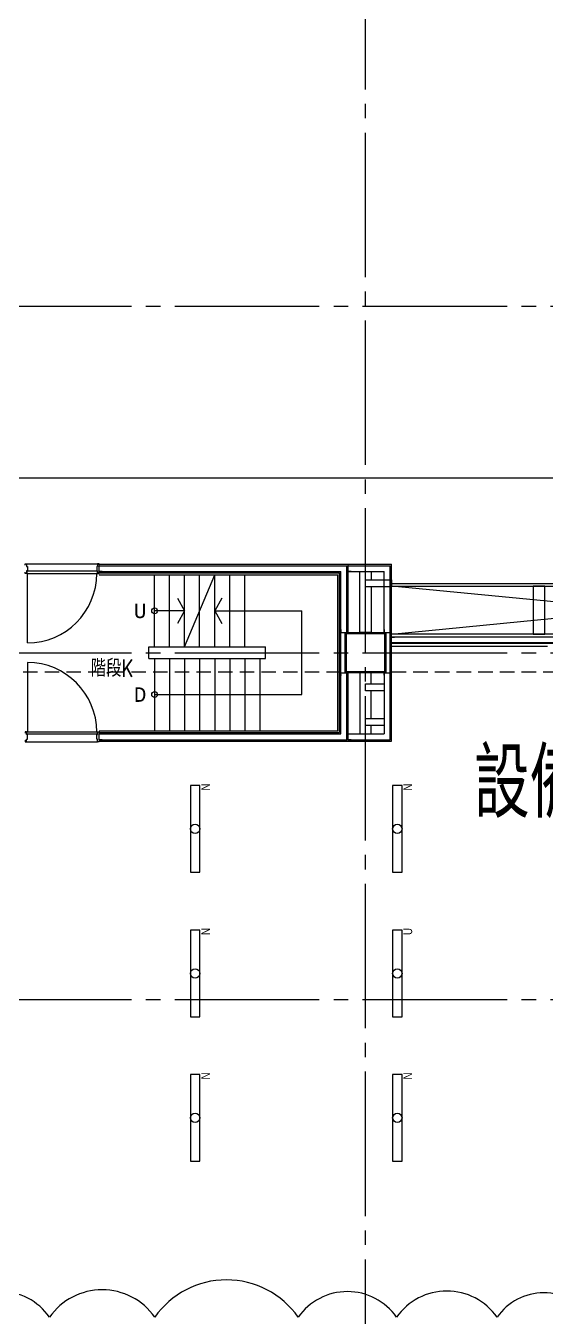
# Model space of a CAD drawing. Header units: millimetres. Extents: x -48783 to 40488, y 6477 to 32964.
# Drawn here: x 16512 to 17412, y 14000 to 16235 of the extents above; entities that cross this region are included whole.
import ezdxf
from ezdxf.enums import TextEntityAlignment as Align

# ---------------------------------------------------------------- set-up
doc = ezdxf.new("R2010")
doc.units = ezdxf.units.MM
doc.header["$LTSCALE"] = 100
doc.linetypes.add('X-N-FAB-L20$0$COL-CEN-LIN', pattern=[3.25, 2.5, -0.25, 0.25, -0.25])
doc.linetypes.add('X-N-FAB-L20$0$HIDDEN', pattern=[0.375, 0.25, -0.125])
for name, color, linetype in [('0-XREF', 7, 'Continuous'), ('188K-SM-06-F1-L20-ELEC-LIGHT-Y2257103$0$E-LIGHT(W)-N', 8, 'Continuous'), ('188K-SM-06-F1-L20-ELEC-LIGHT-Y2257103$0$E-LIGHT(W)-U XLPE', 8, 'Continuous'), ('X-N-FAB-L20$0$08', 8, 'Continuous'), ('X-N-FAB-L20$0$200K新增範圍', 8, 'Continuous'), ('X-N-FAB-L20$0$A-WALL-IN', 8, 'Continuous'), ('X-N-FAB-L20$0$BLOCK', 8, 'Continuous'), ('X-N-FAB-L20$0$CCL', 8, 'X-N-FAB-L20$0$COL-CEN-LIN'), ('X-N-FAB-L20$0$COL-S', 8, 'Continuous'), ('X-N-FAB-L20$0$DOOR', 8, 'Continuous'), ('X-N-FAB-L20$0$TXT-CODE', 8, 'Continuous'), ('X-N-FAB-L20$0$TXT-CODE-雲', 8, 'Continuous'), ('X-N-FAB-L20$0$WALL-P', 8, 'Continuous')]:
    doc.layers.add(name, color=color, linetype=linetype)
doc.styles.add('188K-SM-06-F1-L20-ELEC-LIGHT-Y2257103$0$Standard', font='arial.ttf')
doc.styles.add('X-N-FAB-L20$0$ATS', font='monotxt', dxfattribs={"bigfont": 'BIGFONT'})
doc.styles.add('X-N-FAB-L20$0$CHINA', font='simplex.shx', dxfattribs={"width": 0.75, "bigfont": 'chineset.shx'})
doc.styles.add('X-N-FAB-L20$0$ROMS', font='ROMANS.shx', dxfattribs={"bigfont": 'bigfont.shx'})

# ---------------------------------------------------------------- blocks, each defined once
blk = doc.blocks.new('*U80')
at = {"ltscale": 600}
blk.add_lwpolyline([(75, 8.1), (-75, 8.1), (-75, -8.1), (75, -8.1)], close=True, dxfattribs=at)
blk.add_circle((0, 0), 8.1, dxfattribs=at)
at = {"style": '188K-SM-06-F1-L20-ELEC-LIGHT-Y2257103$0$Standard', "width": 0.8}
blk.add_text('N', height=15, rotation=360, dxfattribs=at).set_placement((78.5, -18.1), align=Align.MIDDLE_RIGHT)
blk = doc.blocks.new('*U81')
at = {"ltscale": 600}
blk.add_lwpolyline([(-75, -8.1), (75, -8.1), (75, 8.1), (-75, 8.1)], close=True, dxfattribs=at)
blk.add_circle((0, 0), 8.1, dxfattribs=at)
at = {"style": '188K-SM-06-F1-L20-ELEC-LIGHT-Y2257103$0$Standard', "width": 0.8}
blk.add_text('U', height=15, rotation=360, dxfattribs=at).set_placement((78.5, -18.1), align=Align.MIDDLE_RIGHT)
blk = doc.blocks.new('188K-SM-06-F1-L20-ELEC-LIGHT-Y2257103')
at = {"layer": '188K-SM-06-F1-L20-ELEC-LIGHT-Y2257103$0$E-LIGHT(W)-N', "rotation": 90}
for p in [(16805, 14845), (17155, 14845), (16805, 14595), (16805, 14345), (17155, 14345)]:
    blk.add_blockref('*U80', p, dxfattribs=at)
at = {"layer": '188K-SM-06-F1-L20-ELEC-LIGHT-Y2257103$0$E-LIGHT(W)-U XLPE', "rotation": 90}
blk.add_blockref('*U81', (17155, 14595), dxfattribs=at)
blk = doc.blocks.new('X-N-FAB-L20$0$A$Cc7bb84f0')
at = {"layer": 'X-N-FAB-L20$0$COL-S'}
for points in [[(0, 70), (70, 70), (70, 0), (0, 0)], [(2, 68), (68, 68), (68, 2), (2, 2)]]:
    blk.add_lwpolyline(points, close=True, dxfattribs=at)
blk = doc.blocks.new('X-N-FAB-L20$0$A$C20c95bda')
at = {"layer": 'X-N-FAB-L20$0$CCL'}
for p, q in [((18120, 0), (18120, 9160)), ((240, 5150), (28330, 5150)), ((240, 4550), (28330, 4550)), ((240, 3950), (28330, 3950))]:
    blk.add_line(p, q, dxfattribs=at)
at = {"layer": 'X-N-FAB-L20$0$200K新增範圍'}
blk.add_blockref('X-N-FAB-L20$0$A$Cc7bb84f0', (18085, 4515), dxfattribs=at)
blk = doc.blocks.new('X-N-FAB-L20$0$A$C1d07c4d4')
for centre in [(17452.4, 4597.5), (17452.4, 4452.5)]:
    blk.add_circle(centre, 5)
at = {"layer": 'X-N-FAB-L20$0$08'}
for p, q in [((17452.4, 4535), (17452.4, 4660)), ((17478.4, 4535), (17478.4, 4660)), ((17504.4, 4535), (17556.4, 4660)), ((17504.4, 4535), (17504.4, 4660)), ((17530.4, 4535), (17530.4, 4660)), ((17556.4, 4535), (17556.4, 4660)), ((17582.4, 4535), (17582.4, 4660)), ((17608.4, 4535), (17608.4, 4660)), ((17862.4, 4645), (21477.4, 4645)), ((17862.4, 4557), (18707.4, 4640)), ((18702.4, 4560), (17862.4, 4640)), ((17862.4, 4640), (21472.4, 4640)), ((17504.4, 4597.5), (17452.4, 4597.5)), ((17556.4, 4597.5), (17706.9, 4597.5)), ((17706.9, 4452.5), (17706.9, 4597.5)), ((17442.4, 4515), (17442.4, 4535)), ((17442.4, 4535), (17644.4, 4535)), ((17442.4, 4515), (17644.4, 4515)), ((17452.4, 4515), (17452.4, 4390)), ((17478.4, 4515), (17478.4, 4390)), ((17504.4, 4515), (17504.4, 4390)), ((17530.4, 4515), (17530.4, 4390)), ((17556.4, 4515), (17556.4, 4390)), ((17582.4, 4515), (17582.4, 4390)), ((17608.4, 4515), (17608.4, 4390)), ((17634.4, 4515), (17634.4, 4390)), ((17644.4, 4515), (17644.4, 4535)), ((17452.4, 4452.5), (17706.9, 4452.5))]:
    blk.add_line(p, q, dxfattribs=at)
for points in [[(16017.4, 4827.5), (18417.4, 4827.5), (18417.4, 5627.5), (16417.4, 5627.5), (16417.4, 6050), (16017.4, 6050)], [(17862.4, 4638.8), (17817.4, 4638.8), (17817.4, 4651.2), (17862.4, 4651.2)], [(18107.4, 4557), (18127.4, 4557), (18127.4, 4640), (18107.4, 4640)], [(17782.4, 4490), (17782.4, 4560), (17852.4, 4560), (17852.4, 4490)], [(17784.4, 4492), (17784.4, 4558), (17850.4, 4558), (17850.4, 4492)]]:
    blk.add_lwpolyline(points, close=True, dxfattribs=at)
for points in [[(17491.9, 4619.2), (17504.4, 4597.5), (17491.9, 4575.8)], [(17568.9, 4619.2), (17556.4, 4597.5), (17568.9, 4575.8)]]:
    blk.add_lwpolyline(points, dxfattribs=at)
at = {"layer": 'X-N-FAB-L20$0$DOOR'}
for p, q in [((17230.9, 4679), (17353.9, 4679)), ((17232.4, 4542), (17232.4, 4662)), ((17232.4, 4508), (17232.4, 4388)), ((17230.9, 4371), (17353.9, 4371))]:
    blk.add_line(p, q, dxfattribs=at)
for points in [[(17228.4, 4676.5), (17228.4, 4679), (17230.9, 4679), (17230.9, 4674.5), (17232.4, 4674.5), (17232.4, 4666.5), (17230.9, 4666.5), (17230.9, 4662), (17228.4, 4662), (17228.4, 4664.5)], [(17356.4, 4676.5), (17356.4, 4679), (17353.9, 4679), (17353.9, 4674.5), (17352.4, 4674.5), (17352.4, 4666.5), (17353.9, 4666.5), (17353.9, 4662), (17356.4, 4662), (17356.4, 4664.5)], [(17228.4, 4373.5), (17228.4, 4371), (17230.9, 4371), (17230.9, 4375.5), (17232.4, 4375.5), (17232.4, 4383.5), (17230.9, 4383.5), (17230.9, 4388), (17228.4, 4388), (17228.4, 4385.5)], [(17356.4, 4373.5), (17356.4, 4371), (17353.9, 4371), (17353.9, 4375.5), (17352.4, 4375.5), (17352.4, 4383.5), (17353.9, 4383.5), (17353.9, 4388), (17356.4, 4388), (17356.4, 4385.5)], [(17360.4, 4375.5), (17360.4, 4374.5), (17356.4, 4374.5), (17356.4, 4384.5), (17360.4, 4384.5), (17360.4, 4383.5)]]:
    blk.add_lwpolyline(points, dxfattribs=at)
for points in [[(17231.4, 4662), (17353.4, 4662), (17353.4, 4666), (17231.4, 4666)], [(17231.4, 4388), (17353.4, 4388), (17353.4, 4384), (17231.4, 4384)]]:
    blk.add_lwpolyline(points, close=True, dxfattribs=at)
for centre, start, end in [((17232.4, 4662), 270, 0), ((17232.4, 4388), 0, 90)]:
    blk.add_arc(centre, 120, start, end, dxfattribs=at)
at = {"layer": 'X-N-FAB-L20$0$WALL-P'}
for p, q in [((17356.4, 4678), (17787.4, 4678)), ((17356.4, 4675.5), (17784.9, 4675.5)), ((17784.9, 4560), (17784.9, 4675.5)), ((17787.4, 4678), (17862.4, 4678)), ((17787.4, 4560), (17787.4, 4678)), ((17787.4, 4675.5), (17859.9, 4675.5)), ((17859.9, 4374.5), (17859.9, 4675.5)), ((17862.4, 4372), (17862.4, 4678)), ((17356.4, 4665.5), (17774.9, 4665.5)), ((17356.4, 4663), (17772.4, 4663)), ((17356.4, 4660), (17769.4, 4660)), ((17769.4, 4390), (17769.4, 4660)), ((17772.4, 4387), (17772.4, 4663)), ((17774.9, 4384.5), (17774.9, 4665.5)), ((17787.4, 4665.5), (17849.9, 4665.5)), ((17849.9, 4560), (17849.9, 4665.5)), ((18682.4, 4557), (17862.4, 4557)), ((18682.4, 4552), (17862.4, 4552)), ((18682.4, 4542), (17862.4, 4542)), ((18682.4, 4540.8), (17862.4, 4540.8)), ((18132.4, 4535.8), (17862.4, 4535.8)), ((17784.9, 4374.5), (17784.9, 4490)), ((17787.4, 4372), (17787.4, 4490)), ((17849.9, 4490), (17849.9, 4384.5)), ((17356.4, 4390), (17769.4, 4390)), ((17356.4, 4387), (17772.4, 4387)), ((17356.4, 4384.5), (17774.9, 4384.5)), ((17787.4, 4384.5), (17849.9, 4384.5)), ((17356.4, 4374.5), (17784.9, 4374.5)), ((17356.4, 4372), (17787.4, 4372)), ((17787.4, 4374.5), (17859.9, 4374.5)), ((17787.4, 4372), (17862.4, 4372))]:
    blk.add_line(p, q, dxfattribs=at)
for points in [[(17360.4, 4666.5), (17360.4, 4665.5), (17356.4, 4665.5), (17356.4, 4675.5), (17360.4, 4675.5), (17360.4, 4674.5)], [(17791.4, 4666.5), (17791.4, 4665.5), (17787.4, 4665.5), (17787.4, 4675.5), (17791.4, 4675.5), (17791.4, 4674.5)], [(17827.4, 4638.8), (17827.4, 4560), (17807.4, 4560), (17807.4, 4665.5), (17827.4, 4665.5), (17827.4, 4651.2)], [(17775.9, 4564), (17774.9, 4564), (17774.9, 4560), (17784.9, 4560), (17784.9, 4564), (17783.9, 4564)], [(17850.9, 4564), (17849.9, 4564), (17849.9, 4560), (17859.9, 4560), (17859.9, 4564), (17858.9, 4564)], [(17866.4, 4543), (17866.4, 4542), (17862.4, 4542), (17862.4, 4552), (17866.4, 4552), (17866.4, 4551)], [(17775.9, 4486), (17774.9, 4486), (17774.9, 4490), (17784.9, 4490), (17784.9, 4486), (17783.9, 4486)], [(17827.4, 4471.2), (17827.4, 4490), (17807.4, 4490), (17807.4, 4384.5), (17827.4, 4384.5), (17827.4, 4398.8)], [(17850.9, 4486), (17849.9, 4486), (17849.9, 4490), (17859.9, 4490), (17859.9, 4486), (17858.9, 4486)], [(17827.4, 4411.2), (17827.4, 4458.8)], [(17791.4, 4375.5), (17791.4, 4374.5), (17787.4, 4374.5), (17787.4, 4384.5), (17791.4, 4384.5), (17791.4, 4383.5)]]:
    blk.add_lwpolyline(points, dxfattribs=at)
for points in [[(17849.9, 4458.8), (17817.4, 4458.8), (17817.4, 4471.2), (17849.9, 4471.2)], [(17849.9, 4398.8), (17817.4, 4398.8), (17817.4, 4411.2), (17849.9, 4411.2)]]:
    blk.add_lwpolyline(points, close=True, dxfattribs=at)
at = {"layer": 'X-N-FAB-L20$0$08', "style": 'X-N-FAB-L20$0$ATS'}
for s, p in [('U', (17427.4, 4597.5)), ('D', (17427.4, 4452.5))]:
    blk.add_text(s, height=25, dxfattribs=at).set_placement(p, align=Align.MIDDLE_CENTER)
at = {"layer": 'X-N-FAB-L20$0$08', "style": 'X-N-FAB-L20$0$ROMS', "width": 0.8}
blk.add_text('階段K', height=30, dxfattribs=at).set_placement((17379.2, 4498.3), align=Align.MIDDLE_CENTER)
blk = doc.blocks.new('X-N-FAB-L20')
at = {"layer": 'X-N-FAB-L20$0$A-WALL-IN', "linetype": 'X-N-FAB-L20$0$HIDDEN'}
blk.add_lwpolyline([(15420, 15117), (20758.7, 15117), (20758.7, 14000), (17665, 14000), (17665, 14730)], dxfattribs=at)
at = {"layer": 'X-N-FAB-L20$0$TXT-CODE-雲'}
blk.add_lwpolyline([(20881, 14000, 0.520567), (20630.3, 14000, 0.520567), (20429.2, 14000, 0.520567), (20166.2, 14000, 0.520567), (19957.9, 14000, 0.520567), (19791.2, 14000, 0.520567), (19643, 14000, 0.520567), (19461.4, 14000, 0.520567), (19226.3, 14000, 0.520567), (19005.7, 14000, 0.520567), (18800.3, 14000, 0.520567), (18646.5, 14000, 0.520567), (18494.2, 14000, 0.520567), (18324.7, 14000, 0.520567), (18140.9, 14000, 0.520567), (17909.4, 14000, 0.520567), (17692, 14000, 0.520567), (17489.2, 14000, 0.520567), (17327.6, 14000, 0.520567), (17153.7, 14000, 0.520567), (16983.5, 14000, 0.520567), (16735.3, 14000, 0.520567), (16553.2, 14000, 0.520567), (16381.8, 14000, 0.520567)], format="xyb", dxfattribs=at)
blk.add_blockref('X-N-FAB-L20$0$A$C1d07c4d4', (-717.4, 10625))
at = {"layer": 'X-N-FAB-L20$0$BLOCK'}
blk.add_blockref('X-N-FAB-L20$0$A$C20c95bda', (-1020, 10600), dxfattribs=at)
at = {"layer": 'X-N-FAB-L20$0$TXT-CODE', "style": 'X-N-FAB-L20$0$CHINA', "width": 0.8}
blk.add_text('設備搬運電梯', height=120, dxfattribs=at).set_placement((17575.9, 14924.2), align=Align.MIDDLE_CENTER)

msp = doc.modelspace()

# ---------------------------------------------------------------- block references
at = {"layer": '0-XREF'}
for name in ['188K-SM-06-F1-L20-ELEC-LIGHT-Y2257103', 'X-N-FAB-L20']:
    msp.add_blockref(name, (0, 0), dxfattribs=at)

doc.saveas('drawing.dxf')
